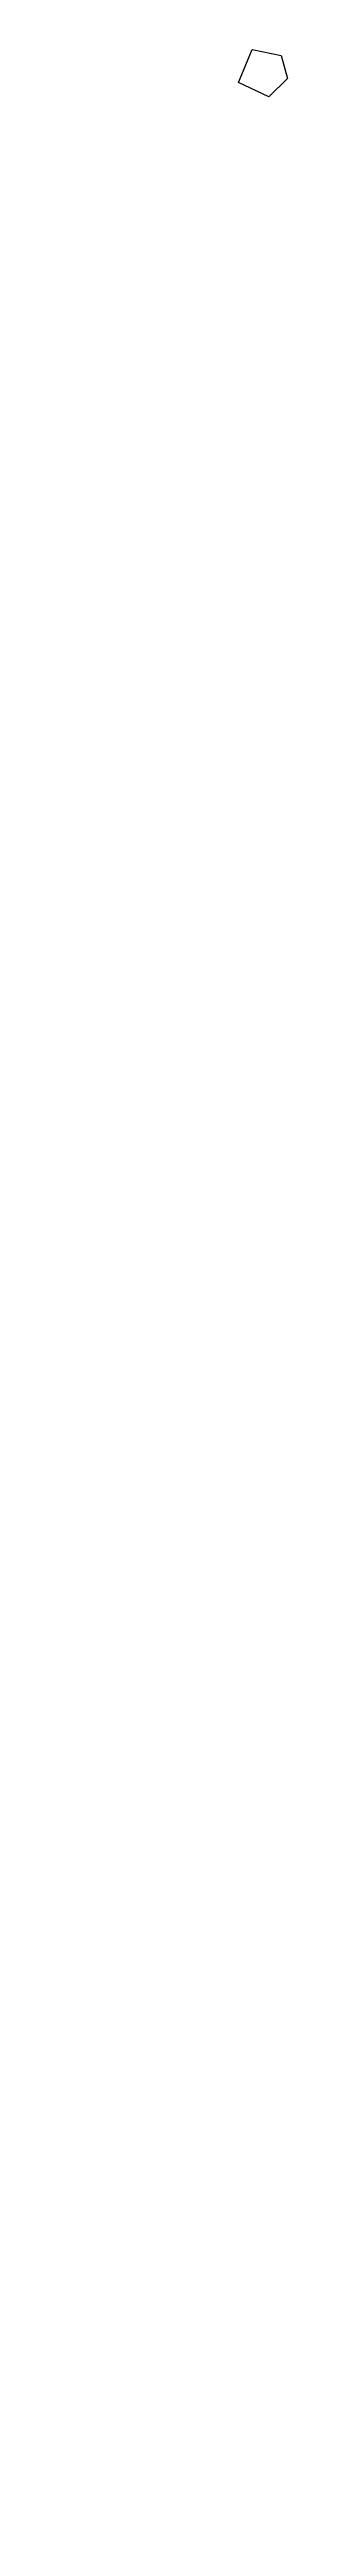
# Model space of a CAD drawing. Header units: millimetres. Extents: x -1354 to -1188, y -1706 to 27.
import ezdxf

# ---------------------------------------------------------------- set-up
doc = ezdxf.new("R2010")
doc.units = ezdxf.units.MM
doc.styles.get("Standard").update_dxf_attribs({"font": 'arial.ttf'})

# ---------------------------------------------------------------- blocks, each defined once
blk = doc.blocks.new('A$Cd2b0fcab')
at = {"linetype": 'Continuous', "extrusion": (-0.506421, 0.862286, -3.63766e-17)}
blk.add_hatch(color=8, dxfattribs=at).paths.add_polyline_path([(760.7, -1712.1), (765.7, -1728.3), (789.4, -1732.5), (800.4, -1709.4), (775.8, -1699.3)])
for p, q in [((43.1, -1605.4, -1699.3), (21.9, -1617.9, -1709.4)), ((31.4, -1612.3, -1732.5), (51.8, -1600.3, -1728.3)), ((56.2, -1597.7, -1712.1), (43.1, -1605.4, -1699.3)), ((51.8, -1600.3, -1728.3), (56.2, -1597.7, -1712.1)), ((21.9, -1617.9, -1709.4), (31.4, -1612.3, -1732.5))]:
    blk.add_line(p, q, dxfattribs=at)

msp = doc.modelspace()

# ---------------------------------------------------------------- block references
at = {"extrusion": (0, -1, 0)}
msp.add_blockref('A$Cd2b0fcab', (-1243.8, 3310.5, 1705.8), dxfattribs=at)

# ---------------------------------------------------------------- texts
for s, p in [('19.07.2021', (-1354.9, 1669.7)), ('RA2011004010051', (-1354.9, 1685.8)), ('Kunal Keshan', (-1354.9, 1677.7))]:
    msp.add_text(s, height=5, dxfattribs=at).set_placement(p)

doc.saveas('drawing.dxf')
